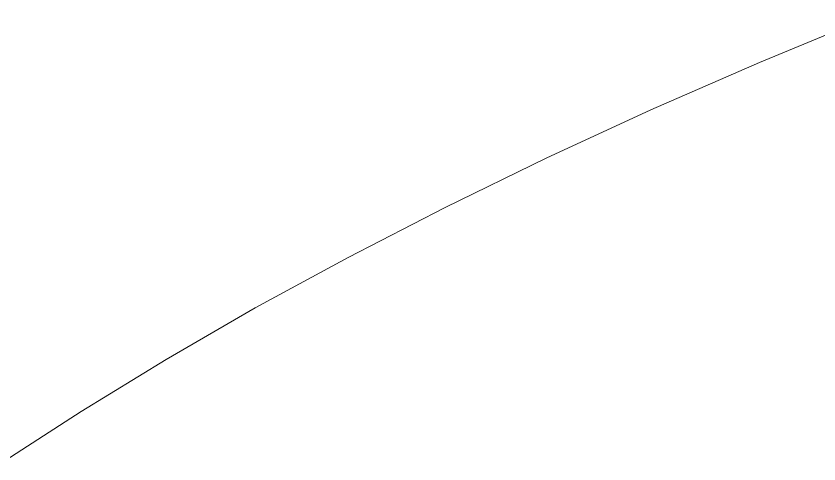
# Model space of a CAD drawing. Header units: inches. Extents: x 34 to 350, y 156 to 377.
# Drawn here: x 143.31 to 144.267, y 204.883 to 205.417 of the extents above; entities that cross this region are included whole.
import ezdxf

# ---------------------------------------------------------------- set-up
doc = ezdxf.new("R2010")
doc.units = ezdxf.units.IN
doc.header["$MEASUREMENT"] = 0
doc.layers.add('DIMS', color=7, linetype='Continuous')

# ---------------------------------------------------------------- blocks, each defined once
blk = doc.blocks.new('block 2073')
at = {"layer": 'DIMS', "color": 7, "lineweight": 18, "true_color": 0xffffff}
blk.add_lwpolyline([(143.29013, 204.88276), (143.38711, 204.94529)], dxfattribs=at)
blk = doc.blocks.new('block 2074')
at = {"layer": 'DIMS', "color": 7, "lineweight": 18, "true_color": 0xffffff}
blk.add_lwpolyline([(143.38711, 204.94529), (143.48857, 205.0073)], dxfattribs=at)
blk = doc.blocks.new('block 2075')
at = {"layer": 'DIMS', "color": 7, "lineweight": 18, "true_color": 0xffffff}
blk.add_lwpolyline([(143.48857, 205.0073), (143.59485, 205.06896)], dxfattribs=at)
blk = doc.blocks.new('block 2076')
at = {"layer": 'DIMS', "color": 7, "lineweight": 18, "true_color": 0xffffff}
blk.add_lwpolyline([(143.59485, 205.06896), (143.70596, 205.12908)], dxfattribs=at)
blk = doc.blocks.new('block 2077')
at = {"layer": 'DIMS', "color": 7, "lineweight": 18, "true_color": 0xffffff}
blk.add_lwpolyline([(143.70596, 205.12908), (143.82154, 205.18868)], dxfattribs=at)
blk = doc.blocks.new('block 2078')
at = {"layer": 'DIMS', "color": 7, "lineweight": 18, "true_color": 0xffffff}
blk.add_lwpolyline([(143.82154, 205.18868), (143.94212, 205.24759)], dxfattribs=at)
blk = doc.blocks.new('block 2079')
at = {"layer": 'DIMS', "color": 7, "lineweight": 18, "true_color": 0xffffff}
blk.add_lwpolyline([(143.94212, 205.24759), (144.067, 205.30513)], dxfattribs=at)
blk = doc.blocks.new('block 2080')
at = {"layer": 'DIMS', "color": 7, "lineweight": 18, "true_color": 0xffffff}
blk.add_lwpolyline([(144.067, 205.30513), (144.19637, 205.36163)], dxfattribs=at)
blk = doc.blocks.new('block 2081')
at = {"layer": 'DIMS', "color": 7, "lineweight": 18, "true_color": 0xffffff}
blk.add_lwpolyline([(144.19637, 205.36163), (144.33021, 205.41709)], dxfattribs=at)

msp = doc.modelspace()

# ---------------------------------------------------------------- block references
at = {"layer": 'DIMS'}
for name in ['block 2081', 'block 2080', 'block 2079', 'block 2078', 'block 2077', 'block 2076', 'block 2075', 'block 2074', 'block 2073']:
    msp.add_blockref(name, (0, 0), dxfattribs=at)

doc.saveas('drawing.dxf')
